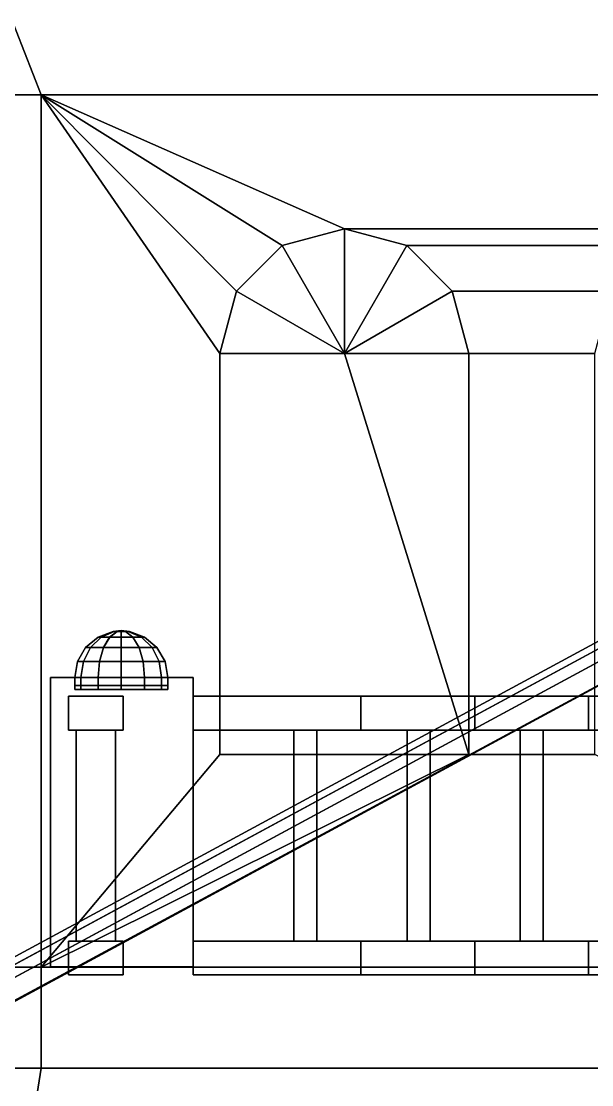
# Model space of a CAD drawing. Header units: metres. Extents: x -14.1 to 14.1, y -13.2 to 13.2.
# Drawn here: x -11.493 to -9.444, y -2.195 to 1.626 of the extents above; entities that cross this region are included whole.
import ezdxf

# ---------------------------------------------------------------- set-up
doc = ezdxf.new("R2010")
doc.units = ezdxf.units.M

msp = doc.modelspace()

# ---------------------------------------------------------------- linework, layer by layer
at = {"layer": 'balcrail', "color": 23}
for points in [[(-10.8759, -0.73239, 19.3391), (-11.3875, -0.73239, 19.3391), (-11.3875, -0.73239, 19.8507), (-10.8759, -0.73239, 19.8506)], [(-10.8759, -1.77199, 19.8506), (-10.8759, -0.73239, 19.8506), (-11.3875, -0.73239, 19.8507), (-11.3875, -1.77199, 19.8507)], [(-11.3875, -1.77199, 19.8507), (-11.3875, -0.73239, 19.8507), (-11.3875, -0.73239, 19.3391), (-11.3875, -1.77199, 19.3391)], [(-11.3875, -1.77199, 19.3391), (-11.3875, -0.73239, 19.3391), (-10.8759, -0.73239, 19.3391), (-10.8759, -1.77199, 19.3391)], [(-10.8759, -1.77199, 19.3391), (-10.8759, -0.73239, 19.3391), (-10.8759, -0.73239, 19.8506), (-10.8759, -1.77199, 19.8506)], [(-11.3236, -0.920722, 18.7416), (-11.3236, -0.798985, 18.7416), (-11.1264, -0.798985, 18.7416), (-11.1264, -0.920722, 18.7416)], [(-11.1264, -0.920722, 19.3443), (-11.1264, -0.798985, 19.3443), (-11.3236, -0.798985, 19.3443), (-11.3236, -0.920722, 19.3443)], [(-11.3236, -0.798985, 18.7416), (-11.3236, -0.798985, 19.3443), (-11.1264, -0.798985, 19.3443), (-11.1264, -0.798985, 18.7416)], [(-11.3236, -0.920722, 18.7416), (-11.3236, -0.920722, 19.3443), (-11.3236, -0.798985, 19.3443), (-11.3236, -0.798985, 18.7416)], [(-11.1264, -0.798985, 18.7416), (-11.1264, -0.798985, 19.3443), (-11.1264, -0.920722, 19.3443), (-11.1264, -0.920722, 18.7416)], [(-10.2731, -0.920722, 19.5945), (-10.8759, -0.920722, 19.5944), (-10.8759, -0.798985, 19.5944), (-10.2731, -0.798985, 19.5945)], [(-10.2731, -0.798985, 19.5945), (-10.8759, -0.798985, 19.5944), (-10.8759, -0.798985, 19.7917), (-10.2732, -0.798985, 19.7917)], [(-10.2732, -0.798985, 19.7917), (-10.8759, -0.798985, 19.7917), (-10.8759, -0.920722, 19.7917), (-10.2732, -0.920722, 19.7917)], [(-10.8759, -0.920722, 19.7917), (-10.8759, -0.798985, 19.7917), (-10.8759, -0.798985, 19.5944), (-10.8759, -0.920722, 19.5944)], [(-9.86404, -0.798985, 19.7918), (-10.2732, -0.798985, 19.7917), (-10.2732, -0.920722, 19.7917), (-9.86404, -0.920722, 19.7918)], [(-9.86402, -0.798985, 19.5945), (-10.2731, -0.798985, 19.5945), (-10.2732, -0.798985, 19.7917), (-9.86404, -0.798985, 19.7918)], [(-9.86402, -0.920722, 19.5945), (-10.2731, -0.920722, 19.5945), (-10.2731, -0.798985, 19.5945), (-9.86402, -0.798985, 19.5945)], [(-9.4549, -0.798985, 19.5946), (-9.86402, -0.798985, 19.5945), (-9.86404, -0.798985, 19.7918), (-9.45492, -0.798985, 19.7918)], [(-9.45492, -0.798985, 19.7918), (-9.86404, -0.798985, 19.7918), (-9.86404, -0.920722, 19.7918), (-9.45492, -0.920722, 19.7918)], [(-9.4549, -0.920722, 19.5946), (-9.86402, -0.920722, 19.5945), (-9.86402, -0.798985, 19.5945), (-9.4549, -0.798985, 19.5946)], [(-9.04579, -0.798985, 19.7919), (-9.45492, -0.798985, 19.7918), (-9.45492, -0.920722, 19.7918), (-9.04579, -0.920722, 19.7919)], [(-9.04577, -0.798985, 19.5946), (-9.4549, -0.798985, 19.5946), (-9.45492, -0.798985, 19.7918), (-9.04579, -0.798985, 19.7919)], [(-9.04577, -0.920722, 19.5946), (-9.4549, -0.920722, 19.5946), (-9.4549, -0.798985, 19.5946), (-9.04577, -0.798985, 19.5946)], [(-11.1264, -0.920722, 18.7416), (-11.1548, -0.920722, 18.8991), (-11.2952, -0.920722, 18.8991), (-11.3236, -0.920722, 18.7416)], [(-11.3236, -0.920722, 19.3443), (-11.2952, -0.920722, 18.9818), (-11.1548, -0.920722, 18.9818), (-11.1264, -0.920722, 19.3443)], [(-11.3236, -0.920722, 18.7416), (-11.2952, -0.920722, 18.8991), (-11.2952, -0.920722, 18.9818), (-11.3236, -0.920722, 19.3443)], [(-11.2952, -0.920722, 18.9818), (-11.2952, -1.67892, 18.9818), (-11.1548, -1.67892, 18.9818), (-11.1548, -0.920722, 18.9818)], [(-11.2952, -0.920722, 18.8991), (-11.2952, -1.67892, 18.8991), (-11.2952, -1.67892, 18.9818), (-11.2952, -0.920722, 18.9818)], [(-11.1548, -0.920722, 18.8991), (-11.1548, -1.67892, 18.8991), (-11.2952, -1.67892, 18.8991), (-11.2952, -0.920722, 18.8991)], [(-11.1548, -0.920722, 18.9818), (-11.1548, -1.67892, 18.9818), (-11.1548, -1.67892, 18.8991), (-11.1548, -0.920722, 18.8991)], [(-11.1264, -0.920722, 19.3443), (-11.1548, -0.920722, 18.9818), (-11.1548, -0.920722, 18.8991), (-11.1264, -0.920722, 18.7416)], [(-10.2731, -0.920722, 19.5945), (-10.4307, -0.920722, 19.6229), (-10.5134, -0.920722, 19.6229), (-10.8759, -0.920722, 19.5944)], [(-10.8759, -0.920722, 19.7917), (-10.5134, -0.920722, 19.7633), (-10.4307, -0.920722, 19.7633), (-10.2732, -0.920722, 19.7917)], [(-10.8759, -0.920722, 19.5944), (-10.5134, -0.920722, 19.6229), (-10.5134, -0.920722, 19.7633), (-10.8759, -0.920722, 19.7917)], [(-10.4307, -0.920722, 19.6229), (-10.4307, -1.67892, 19.6229), (-10.5134, -1.67892, 19.6229), (-10.5134, -0.920722, 19.6229)], [(-10.5134, -0.920722, 19.7633), (-10.5134, -1.67892, 19.7633), (-10.4307, -1.67892, 19.7633), (-10.4307, -0.920722, 19.7633)], [(-10.5134, -0.920722, 19.6229), (-10.5134, -1.67892, 19.6229), (-10.5134, -1.67892, 19.7633), (-10.5134, -0.920722, 19.7633)], [(-10.2732, -0.920722, 19.7917), (-10.4307, -0.920722, 19.7633), (-10.4307, -0.920722, 19.6229), (-10.2731, -0.920722, 19.5945)], [(-10.4307, -0.920722, 19.7633), (-10.4307, -1.67892, 19.7633), (-10.4307, -1.67892, 19.6229), (-10.4307, -0.920722, 19.6229)], [(-10.2732, -0.920722, 19.7917), (-10.1071, -0.920722, 19.7633), (-10.0244, -0.920722, 19.7634), (-9.86404, -0.920722, 19.7918)], [(-10.2731, -0.920722, 19.5945), (-10.1071, -0.920722, 19.6229), (-10.1071, -0.920722, 19.7633), (-10.2732, -0.920722, 19.7917)], [(-9.86402, -0.920722, 19.5945), (-10.0244, -0.920722, 19.6229), (-10.1071, -0.920722, 19.6229), (-10.2731, -0.920722, 19.5945)], [(-10.1071, -0.920722, 19.6229), (-10.1071, -1.67892, 19.6229), (-10.1071, -1.67892, 19.7633), (-10.1071, -0.920722, 19.7633)], [(-10.1071, -0.920722, 19.7633), (-10.1071, -1.67892, 19.7633), (-10.0244, -1.67892, 19.7634), (-10.0244, -0.920722, 19.7634)], [(-10.0244, -0.920722, 19.6229), (-10.0244, -1.67892, 19.6229), (-10.1071, -1.67892, 19.6229), (-10.1071, -0.920722, 19.6229)], [(-10.0244, -0.920722, 19.7634), (-10.0244, -1.67892, 19.7634), (-10.0244, -1.67892, 19.6229), (-10.0244, -0.920722, 19.6229)], [(-9.86404, -0.920722, 19.7918), (-10.0244, -0.920722, 19.7634), (-10.0244, -0.920722, 19.6229), (-9.86402, -0.920722, 19.5945)], [(-9.86404, -0.920722, 19.7918), (-9.70081, -0.920722, 19.7634), (-9.61814, -0.920722, 19.7634), (-9.45492, -0.920722, 19.7918)], [(-9.86402, -0.920722, 19.5945), (-9.7008, -0.920722, 19.623), (-9.70081, -0.920722, 19.7634), (-9.86404, -0.920722, 19.7918)], [(-9.4549, -0.920722, 19.5946), (-9.61813, -0.920722, 19.623), (-9.7008, -0.920722, 19.623), (-9.86402, -0.920722, 19.5945)], [(-9.7008, -0.920722, 19.623), (-9.7008, -1.67892, 19.623), (-9.70081, -1.67892, 19.7634), (-9.70081, -0.920722, 19.7634)], [(-9.70081, -0.920722, 19.7634), (-9.70081, -1.67892, 19.7634), (-9.61814, -1.67892, 19.7634), (-9.61814, -0.920722, 19.7634)], [(-9.61813, -0.920722, 19.623), (-9.61813, -1.67892, 19.623), (-9.7008, -1.67892, 19.623), (-9.7008, -0.920722, 19.623)], [(-9.45492, -0.920722, 19.7918), (-9.61814, -0.920722, 19.7634), (-9.61813, -0.920722, 19.623), (-9.4549, -0.920722, 19.5946)], [(-9.61814, -0.920722, 19.7634), (-9.61814, -1.67892, 19.7634), (-9.61813, -1.67892, 19.623), (-9.61813, -0.920722, 19.623)], [(-9.45492, -0.920722, 19.7918), (-9.29453, -0.920722, 19.7634), (-9.21186, -0.920722, 19.7634), (-9.04579, -0.920722, 19.7919)], [(-9.4549, -0.920722, 19.5946), (-9.29452, -0.920722, 19.623), (-9.29453, -0.920722, 19.7634), (-9.45492, -0.920722, 19.7918)], [(-9.04577, -0.920722, 19.5946), (-9.21185, -0.920722, 19.623), (-9.29452, -0.920722, 19.623), (-9.4549, -0.920722, 19.5946)], [(-11.1264, -1.80061, 19.3443), (-11.1264, -1.67892, 19.3443), (-11.3236, -1.67892, 19.3443), (-11.3236, -1.80061, 19.3443)], [(-11.1264, -1.67892, 19.3443), (-11.1548, -1.67892, 18.9818), (-11.2952, -1.67892, 18.9818), (-11.3236, -1.67892, 19.3443)], [(-11.3236, -1.67892, 19.3443), (-11.2952, -1.67892, 18.9818), (-11.2952, -1.67892, 18.8991), (-11.3236, -1.67892, 18.7416)], [(-11.3236, -1.80061, 18.7416), (-11.3236, -1.80061, 19.3443), (-11.3236, -1.67892, 19.3443), (-11.3236, -1.67892, 18.7416)], [(-11.3236, -1.67892, 18.7416), (-11.2952, -1.67892, 18.8991), (-11.1548, -1.67892, 18.8991), (-11.1264, -1.67892, 18.7416)], [(-11.1264, -1.67892, 18.7416), (-11.1264, -1.80061, 18.7416), (-11.3236, -1.80061, 18.7416), (-11.3236, -1.67892, 18.7416)], [(-11.1264, -1.67892, 18.7416), (-11.1548, -1.67892, 18.8991), (-11.1548, -1.67892, 18.9818), (-11.1264, -1.67892, 19.3443)], [(-11.1264, -1.67892, 18.7416), (-11.1264, -1.67892, 19.3443), (-11.1264, -1.80061, 19.3443), (-11.1264, -1.80061, 18.7416)], [(-10.8759, -1.67892, 19.5944), (-10.5134, -1.67892, 19.6229), (-10.4307, -1.67892, 19.6229), (-10.2731, -1.67892, 19.5945)], [(-10.2731, -1.80061, 19.5945), (-10.8759, -1.80061, 19.5944), (-10.8759, -1.67892, 19.5944), (-10.2731, -1.67892, 19.5945)], [(-10.2732, -1.67892, 19.7917), (-10.8759, -1.67892, 19.7917), (-10.8759, -1.80061, 19.7917), (-10.2732, -1.80061, 19.7917)], [(-10.2732, -1.67892, 19.7917), (-10.4307, -1.67892, 19.7633), (-10.5134, -1.67892, 19.7633), (-10.8759, -1.67892, 19.7917)], [(-10.8759, -1.80061, 19.7917), (-10.8759, -1.67892, 19.7917), (-10.8759, -1.67892, 19.5944), (-10.8759, -1.80061, 19.5944)], [(-10.8759, -1.67892, 19.7917), (-10.5134, -1.67892, 19.7633), (-10.5134, -1.67892, 19.6229), (-10.8759, -1.67892, 19.5944)], [(-10.2731, -1.67892, 19.5945), (-10.4307, -1.67892, 19.6229), (-10.4307, -1.67892, 19.7633), (-10.2732, -1.67892, 19.7917)], [(-9.86404, -1.67892, 19.7918), (-10.0244, -1.67892, 19.7634), (-10.1071, -1.67892, 19.7633), (-10.2732, -1.67892, 19.7917)], [(-9.86404, -1.67892, 19.7918), (-10.2732, -1.67892, 19.7917), (-10.2732, -1.80061, 19.7917), (-9.86404, -1.80061, 19.7918)], [(-10.2732, -1.67892, 19.7917), (-10.1071, -1.67892, 19.7633), (-10.1071, -1.67892, 19.6229), (-10.2731, -1.67892, 19.5945)], [(-9.86402, -1.80061, 19.5945), (-10.2731, -1.80061, 19.5945), (-10.2731, -1.67892, 19.5945), (-9.86402, -1.67892, 19.5945)], [(-10.2731, -1.67892, 19.5945), (-10.1071, -1.67892, 19.6229), (-10.0244, -1.67892, 19.6229), (-9.86402, -1.67892, 19.5945)], [(-9.86402, -1.67892, 19.5945), (-10.0244, -1.67892, 19.6229), (-10.0244, -1.67892, 19.7634), (-9.86404, -1.67892, 19.7918)], [(-9.45492, -1.67892, 19.7918), (-9.86404, -1.67892, 19.7918), (-9.86404, -1.80061, 19.7918), (-9.45492, -1.80061, 19.7918)], [(-9.45492, -1.67892, 19.7918), (-9.61814, -1.67892, 19.7634), (-9.70081, -1.67892, 19.7634), (-9.86404, -1.67892, 19.7918)], [(-9.86404, -1.67892, 19.7918), (-9.70081, -1.67892, 19.7634), (-9.7008, -1.67892, 19.623), (-9.86402, -1.67892, 19.5945)], [(-9.4549, -1.80061, 19.5946), (-9.86402, -1.80061, 19.5945), (-9.86402, -1.67892, 19.5945), (-9.4549, -1.67892, 19.5946)], [(-9.86402, -1.67892, 19.5945), (-9.7008, -1.67892, 19.623), (-9.61813, -1.67892, 19.623), (-9.4549, -1.67892, 19.5946)], [(-9.4549, -1.67892, 19.5946), (-9.61813, -1.67892, 19.623), (-9.61814, -1.67892, 19.7634), (-9.45492, -1.67892, 19.7918)], [(-9.04579, -1.67892, 19.7919), (-9.21186, -1.67892, 19.7634), (-9.29453, -1.67892, 19.7634), (-9.45492, -1.67892, 19.7918)], [(-9.04579, -1.67892, 19.7919), (-9.45492, -1.67892, 19.7918), (-9.45492, -1.80061, 19.7918), (-9.04579, -1.80061, 19.7919)], [(-9.45492, -1.67892, 19.7918), (-9.29453, -1.67892, 19.7634), (-9.29452, -1.67892, 19.623), (-9.4549, -1.67892, 19.5946)], [(-9.04577, -1.80061, 19.5946), (-9.4549, -1.80061, 19.5946), (-9.4549, -1.67892, 19.5946), (-9.04577, -1.67892, 19.5946)], [(-9.4549, -1.67892, 19.5946), (-9.29452, -1.67892, 19.623), (-9.21185, -1.67892, 19.623), (-9.04577, -1.67892, 19.5946)], [(-10.8759, -1.77199, 19.8506), (-11.3875, -1.77199, 19.8507), (-11.3875, -1.77199, 19.3391), (-10.8759, -1.77199, 19.3391)], [(-11.1264, -1.80061, 18.7416), (-11.1264, -1.80061, 19.3443), (-11.3236, -1.80061, 19.3443), (-11.3236, -1.80061, 18.7416)], [(-10.2732, -1.80061, 19.7917), (-10.8759, -1.80061, 19.7917), (-10.8759, -1.80061, 19.5944), (-10.2731, -1.80061, 19.5945)], [(-9.86404, -1.80061, 19.7918), (-10.2732, -1.80061, 19.7917), (-10.2731, -1.80061, 19.5945), (-9.86402, -1.80061, 19.5945)], [(-9.45492, -1.80061, 19.7918), (-9.86404, -1.80061, 19.7918), (-9.86402, -1.80061, 19.5945), (-9.4549, -1.80061, 19.5946)], [(-9.04579, -1.80061, 19.7919), (-9.45492, -1.80061, 19.7918), (-9.4549, -1.80061, 19.5946), (-9.04577, -1.80061, 19.5946)]]:
    msp.add_3dface(points, dxfattribs=at)
at = {"layer": 'bldgs', "color": 21}
for points in [[(-7.9901, 0.012212, 12.8292), (-12.8009, -2.58551, 12.8292), (-12.8009, -4.42826, 12.8292), (-7.9901, -4.42826, 12.8292)], [(-7.9901, 0.012212, 8.6044), (-12.8009, -2.58551, 8.6044), (-12.8009, -2.58551, 12.8292), (-7.9901, 0.012212, 12.8292)], [(-7.9901, 0.012212, 8.6044), (-7.9901, 0.012212, 5.92099), (-12.8009, -2.58551, 5.92099), (-12.8009, -2.58551, 8.6044)], [(-7.9901, 0.012212, 5.92099), (-7.9901, 0.012212, 3.03788), (-12.8009, -2.58551, 3.03788), (-12.8009, -2.58551, 5.92099)], [(-7.9901, 0.012212, 3.03788), (-7.9901, 0.012212, 0.354462), (-12.8009, -2.58551, 0.354462), (-12.8009, -2.58551, 3.03788)], [(-7.9901, 0.012212, 0.354462), (-7.9901, 0.012212, -2.52865), (-12.8009, -2.58551, -2.52865), (-12.8009, -2.58551, 0.354462)], [(-7.9901, 0.012212, -2.52865), (-7.9901, 0.012212, -5.21206), (-12.8009, -2.58551, -5.21206), (-12.8009, -2.58551, -2.52865)], [(-7.9901, 0.012212, -5.21206), (-7.9901, 0.012212, -9.43688), (-12.8009, -2.58551, -9.43688), (-12.8009, -2.58551, -5.21206)], [(-7.9901, -4.42826, -9.43688), (-12.8009, -4.42826, -9.43688), (-12.8009, -2.58551, -9.43688), (-7.9901, 0.012212, -9.43688)]]:
    msp.add_3dface(points, dxfattribs=at)
at = {"layer": 'mainroof', "color": 5}
for points in [[(-7.9901, 0.170937, 5.42433), (-7.9901, 0.170937, -2.08221), (-12.9287, -2.49911, -2.08221), (-12.9287, -2.49911, 5.42433)], [(-7.9901, 0.170937, -2.08221), (-7.9901, 0.170937, -9.58876), (-12.9287, -2.49911, -9.58876), (-12.9287, -2.49911, -2.08221)], [(-7.9901, 0.144013, -9.58876), (-12.9175, -2.5199, -9.58876), (-12.9287, -2.49911, -9.58876), (-7.9901, 0.170937, -9.58876)], [(-12.9287, -2.49911, 5.42433), (-12.9287, -2.49911, 12.9309), (-7.9901, 0.170937, 12.9309), (-7.9901, 0.170937, 5.42433)], [(-7.9901, 0.170937, 12.9309), (-12.9287, -2.49911, 12.9309), (-12.9175, -2.5199, 12.9309), (-7.9901, 0.144013, 12.9309)], [(-7.9901, 0.144013, -9.58429), (-12.9135, -2.5178, -9.58429), (-12.9175, -2.5199, -9.58876), (-7.9901, 0.144013, -9.58876)], [(-7.9901, 0.144013, 12.9309), (-12.9175, -2.5199, 12.9309), (-12.9135, -2.5178, 12.9264), (-7.9901, 0.144013, 12.9264)]]:
    msp.add_3dface(points, dxfattribs=at)
at = {"layer": 'railcap', "color": 31}
for points in [[(-11.1588, -0.566824, 19.5842), (-11.2061, -0.586681, 19.5569), (-11.2173, -0.586681, 19.5988), (-11.1627, -0.566824, 19.5988)], [(-11.1627, -0.566824, 19.5988), (-11.2173, -0.586681, 19.5988), (-11.2061, -0.586681, 19.6406), (-11.1588, -0.566824, 19.6133)], [(-11.1482, -0.566824, 19.5736), (-11.1755, -0.586681, 19.5263), (-11.2061, -0.586681, 19.5569), (-11.1588, -0.566824, 19.5842)], [(-11.1588, -0.566824, 19.6133), (-11.2061, -0.586681, 19.6406), (-11.1754, -0.586681, 19.6712), (-11.1481, -0.566824, 19.6239)], [(-11.1336, -0.566824, 19.5697), (-11.1336, -0.586681, 19.5151), (-11.1755, -0.586681, 19.5263), (-11.1482, -0.566824, 19.5736)], [(-11.1481, -0.566824, 19.6239), (-11.1754, -0.586681, 19.6712), (-11.1336, -0.586681, 19.6824), (-11.1336, -0.566824, 19.6278)], [(-11.1588, -0.566824, 19.6133), (-11.1336, -0.562709, 19.5988), (-11.1627, -0.566824, 19.5988)], [(-11.1627, -0.566824, 19.5988), (-11.1336, -0.562709, 19.5988), (-11.1588, -0.566824, 19.5842)], [(-11.1481, -0.566824, 19.6239), (-11.1336, -0.562709, 19.5988), (-11.1588, -0.566824, 19.6133)], [(-11.1588, -0.566824, 19.5842), (-11.1336, -0.562709, 19.5988), (-11.1482, -0.566824, 19.5736)], [(-11.1482, -0.566824, 19.5736), (-11.1336, -0.562709, 19.5988), (-11.1336, -0.566824, 19.5697)], [(-11.1336, -0.566824, 19.6278), (-11.1336, -0.562709, 19.5988), (-11.1481, -0.566824, 19.6239)], [(-11.1046, -0.566824, 19.5987), (-11.1336, -0.562709, 19.5988), (-11.1085, -0.566824, 19.6133)], [(-11.1085, -0.566824, 19.6133), (-11.1336, -0.562709, 19.5988), (-11.1191, -0.566824, 19.6239)], [(-11.1191, -0.566824, 19.6239), (-11.1336, -0.562709, 19.5988), (-11.1336, -0.566824, 19.6278)], [(-11.1336, -0.566824, 19.5697), (-11.1336, -0.562709, 19.5988), (-11.1191, -0.566824, 19.5736)], [(-11.1191, -0.566824, 19.5736), (-11.1336, -0.562709, 19.5988), (-11.1085, -0.566824, 19.5842)], [(-11.1085, -0.566824, 19.5842), (-11.1336, -0.562709, 19.5988), (-11.1046, -0.566824, 19.5987)], [(-11.1191, -0.566824, 19.5736), (-11.0918, -0.586681, 19.5263), (-11.1336, -0.586681, 19.5151), (-11.1336, -0.566824, 19.5697)], [(-11.1336, -0.566824, 19.6278), (-11.1336, -0.586681, 19.6824), (-11.0918, -0.586681, 19.6712), (-11.1191, -0.566824, 19.6239)], [(-11.1085, -0.566824, 19.5842), (-11.0612, -0.586681, 19.5569), (-11.0918, -0.586681, 19.5263), (-11.1191, -0.566824, 19.5736)], [(-11.1191, -0.566824, 19.6239), (-11.0918, -0.586681, 19.6712), (-11.0612, -0.586681, 19.6406), (-11.1085, -0.566824, 19.6133)], [(-11.1085, -0.566824, 19.6133), (-11.0612, -0.586681, 19.6406), (-11.05, -0.586681, 19.5987), (-11.1046, -0.566824, 19.5987)], [(-11.1046, -0.566824, 19.5987), (-11.05, -0.586681, 19.5987), (-11.0612, -0.586681, 19.5569), (-11.1085, -0.566824, 19.5842)], [(-11.2061, -0.586681, 19.5569), (-11.2446, -0.624025, 19.5347), (-11.2618, -0.624025, 19.5988), (-11.2173, -0.586681, 19.5988)], [(-11.2173, -0.586681, 19.5988), (-11.2618, -0.624025, 19.5988), (-11.2446, -0.624025, 19.6628), (-11.2061, -0.586681, 19.6406)], [(-11.1755, -0.586681, 19.5263), (-11.1977, -0.624025, 19.4878), (-11.2446, -0.624025, 19.5347), (-11.2061, -0.586681, 19.5569)], [(-11.2061, -0.586681, 19.6406), (-11.2446, -0.624025, 19.6628), (-11.1977, -0.624025, 19.7098), (-11.1754, -0.586681, 19.6712)], [(-11.1336, -0.586681, 19.5151), (-11.1336, -0.624025, 19.4706), (-11.1977, -0.624025, 19.4878), (-11.1755, -0.586681, 19.5263)], [(-11.1754, -0.586681, 19.6712), (-11.1977, -0.624025, 19.7098), (-11.1336, -0.624025, 19.7269), (-11.1336, -0.586681, 19.6824)], [(-11.0918, -0.586681, 19.5263), (-11.0695, -0.624025, 19.4877), (-11.1336, -0.624025, 19.4706), (-11.1336, -0.586681, 19.5151)], [(-11.1336, -0.586681, 19.6824), (-11.1336, -0.624025, 19.7269), (-11.0695, -0.624025, 19.7097), (-11.0918, -0.586681, 19.6712)], [(-11.0612, -0.586681, 19.5569), (-11.0226, -0.624025, 19.5346), (-11.0695, -0.624025, 19.4877), (-11.0918, -0.586681, 19.5263)], [(-11.0918, -0.586681, 19.6712), (-11.0695, -0.624025, 19.7097), (-11.0226, -0.624025, 19.6628), (-11.0612, -0.586681, 19.6406)], [(-11.0612, -0.586681, 19.6406), (-11.0226, -0.624025, 19.6628), (-11.0055, -0.624025, 19.5987), (-11.05, -0.586681, 19.5987)], [(-11.05, -0.586681, 19.5987), (-11.0055, -0.624025, 19.5987), (-11.0226, -0.624025, 19.5346), (-11.0612, -0.586681, 19.5569)], [(-11.2446, -0.624025, 19.5347), (-11.2698, -0.674384, 19.5202), (-11.2909, -0.674384, 19.5988), (-11.2618, -0.624025, 19.5988)], [(-11.2618, -0.624025, 19.5988), (-11.2909, -0.674384, 19.5988), (-11.2698, -0.674384, 19.6774), (-11.2446, -0.624025, 19.6628)], [(-11.1977, -0.624025, 19.4878), (-11.2123, -0.674384, 19.4626), (-11.2698, -0.674384, 19.5202), (-11.2446, -0.624025, 19.5347)], [(-11.2446, -0.624025, 19.6628), (-11.2698, -0.674384, 19.6774), (-11.2122, -0.674384, 19.7349), (-11.1977, -0.624025, 19.7098)], [(-11.1336, -0.624025, 19.4706), (-11.1336, -0.674384, 19.4415), (-11.2123, -0.674384, 19.4626), (-11.1977, -0.624025, 19.4878)], [(-11.1977, -0.624025, 19.7098), (-11.2122, -0.674384, 19.7349), (-11.1336, -0.674384, 19.756), (-11.1336, -0.624025, 19.7269)], [(-11.0695, -0.624025, 19.4877), (-11.055, -0.674384, 19.4626), (-11.1336, -0.674384, 19.4415), (-11.1336, -0.624025, 19.4706)], [(-11.1336, -0.624025, 19.7269), (-11.1336, -0.674384, 19.756), (-11.055, -0.674384, 19.7349), (-11.0695, -0.624025, 19.7097)], [(-11.0226, -0.624025, 19.5346), (-10.9975, -0.674384, 19.5201), (-11.055, -0.674384, 19.4626), (-11.0695, -0.624025, 19.4877)], [(-11.0695, -0.624025, 19.7097), (-11.055, -0.674384, 19.7349), (-10.9974, -0.674384, 19.6774), (-11.0226, -0.624025, 19.6628)], [(-11.0226, -0.624025, 19.6628), (-10.9974, -0.674384, 19.6774), (-10.9764, -0.674384, 19.5987), (-11.0055, -0.624025, 19.5987)], [(-11.0055, -0.624025, 19.5987), (-10.9764, -0.674384, 19.5987), (-10.9975, -0.674384, 19.5201), (-11.0226, -0.624025, 19.5346)], [(-11.2698, -0.674384, 19.5202), (-11.2785, -0.731586, 19.5151), (-11.3009, -0.731586, 19.5988), (-11.2909, -0.674384, 19.5988)], [(-11.2909, -0.674384, 19.5988), (-11.3009, -0.731586, 19.5988), (-11.2785, -0.731586, 19.6824), (-11.2698, -0.674384, 19.6774)], [(-11.2123, -0.674384, 19.4626), (-11.2173, -0.731586, 19.4539), (-11.2785, -0.731586, 19.5151), (-11.2698, -0.674384, 19.5202)], [(-11.2698, -0.674384, 19.6774), (-11.2785, -0.731586, 19.6824), (-11.2173, -0.731586, 19.7437), (-11.2122, -0.674384, 19.7349)], [(-11.1336, -0.674384, 19.4415), (-11.1336, -0.731586, 19.4314), (-11.2173, -0.731586, 19.4539), (-11.2123, -0.674384, 19.4626)], [(-11.2122, -0.674384, 19.7349), (-11.2173, -0.731586, 19.7437), (-11.1336, -0.731586, 19.7661), (-11.1336, -0.674384, 19.756)], [(-11.055, -0.674384, 19.4626), (-11.05, -0.731586, 19.4538), (-11.1336, -0.731586, 19.4314), (-11.1336, -0.674384, 19.4415)], [(-11.1336, -0.674384, 19.756), (-11.1336, -0.731586, 19.7661), (-11.0499, -0.731586, 19.7436), (-11.055, -0.674384, 19.7349)], [(-10.9975, -0.674384, 19.5201), (-10.9887, -0.731586, 19.5151), (-11.05, -0.731586, 19.4538), (-11.055, -0.674384, 19.4626)], [(-11.055, -0.674384, 19.7349), (-11.0499, -0.731586, 19.7436), (-10.9887, -0.731586, 19.6824), (-10.9974, -0.674384, 19.6774)], [(-10.9764, -0.674384, 19.5987), (-10.9663, -0.731586, 19.5987), (-10.9887, -0.731586, 19.5151), (-10.9975, -0.674384, 19.5201)], [(-10.9974, -0.674384, 19.6774), (-10.9887, -0.731586, 19.6824), (-10.9663, -0.731586, 19.5987), (-10.9764, -0.674384, 19.5987)], [(-11.2785, -0.731586, 19.5151), (-11.2785, -0.760567, 19.5151), (-11.3009, -0.760567, 19.5988), (-11.3009, -0.731586, 19.5988)], [(-11.3009, -0.731586, 19.5988), (-11.3009, -0.760567, 19.5988), (-11.2785, -0.760567, 19.6824), (-11.2785, -0.731586, 19.6824)], [(-11.2785, -0.775057, 19.5151), (-11.3009, -0.775057, 19.5988), (-11.3009, -0.760567, 19.5988), (-11.2785, -0.760567, 19.5151)], [(-11.3009, -0.775057, 19.5988), (-11.2785, -0.775057, 19.6824), (-11.2785, -0.760567, 19.6824), (-11.3009, -0.760567, 19.5988)], [(-11.2173, -0.731586, 19.4539), (-11.2173, -0.760567, 19.4539), (-11.2785, -0.760567, 19.5151), (-11.2785, -0.731586, 19.5151)], [(-11.2785, -0.731586, 19.6824), (-11.2785, -0.760567, 19.6824), (-11.2173, -0.760567, 19.7437), (-11.2173, -0.731586, 19.7437)], [(-11.2173, -0.775057, 19.4539), (-11.2785, -0.775057, 19.5151), (-11.2785, -0.760567, 19.5151), (-11.2173, -0.760567, 19.4539)], [(-11.2785, -0.775057, 19.6824), (-11.2173, -0.775057, 19.7437), (-11.2173, -0.760567, 19.7437), (-11.2785, -0.760567, 19.6824)], [(-11.1336, -0.731586, 19.4314), (-11.1336, -0.760567, 19.4314), (-11.2173, -0.760567, 19.4539), (-11.2173, -0.731586, 19.4539)], [(-11.2173, -0.731586, 19.7437), (-11.2173, -0.760567, 19.7437), (-11.1336, -0.760567, 19.7661), (-11.1336, -0.731586, 19.7661)], [(-11.1336, -0.775057, 19.4314), (-11.2173, -0.775057, 19.4539), (-11.2173, -0.760567, 19.4539), (-11.1336, -0.760567, 19.4314)], [(-11.2173, -0.775057, 19.7437), (-11.1336, -0.775057, 19.7661), (-11.1336, -0.760567, 19.7661), (-11.2173, -0.760567, 19.7437)], [(-11.05, -0.731586, 19.4538), (-11.05, -0.760567, 19.4538), (-11.1336, -0.760567, 19.4314), (-11.1336, -0.731586, 19.4314)], [(-11.1336, -0.731586, 19.7661), (-11.1336, -0.760567, 19.7661), (-11.0499, -0.760567, 19.7436), (-11.0499, -0.731586, 19.7436)], [(-11.05, -0.775057, 19.4538), (-11.1336, -0.775057, 19.4314), (-11.1336, -0.760567, 19.4314), (-11.05, -0.760567, 19.4538)], [(-11.1336, -0.775057, 19.7661), (-11.0499, -0.775057, 19.7436), (-11.0499, -0.760567, 19.7436), (-11.1336, -0.760567, 19.7661)], [(-10.9887, -0.731586, 19.5151), (-10.9887, -0.760567, 19.5151), (-11.05, -0.760567, 19.4538), (-11.05, -0.731586, 19.4538)], [(-10.9887, -0.775057, 19.5151), (-11.05, -0.775057, 19.4538), (-11.05, -0.760567, 19.4538), (-10.9887, -0.760567, 19.5151)], [(-11.0499, -0.731586, 19.7436), (-11.0499, -0.760567, 19.7436), (-10.9887, -0.760567, 19.6824), (-10.9887, -0.731586, 19.6824)], [(-11.0499, -0.775057, 19.7436), (-10.9887, -0.775057, 19.6824), (-10.9887, -0.760567, 19.6824), (-11.0499, -0.760567, 19.7436)], [(-10.9887, -0.731586, 19.6824), (-10.9887, -0.760567, 19.6824), (-10.9663, -0.760567, 19.5987), (-10.9663, -0.731586, 19.5987)], [(-10.9663, -0.731586, 19.5987), (-10.9663, -0.760567, 19.5987), (-10.9887, -0.760567, 19.5151), (-10.9887, -0.731586, 19.5151)], [(-10.9887, -0.775057, 19.6824), (-10.9663, -0.775057, 19.5987), (-10.9663, -0.760567, 19.5987), (-10.9887, -0.760567, 19.6824)], [(-10.9663, -0.775057, 19.5987), (-10.9887, -0.775057, 19.5151), (-10.9887, -0.760567, 19.5151), (-10.9663, -0.760567, 19.5987)], [(-11.2585, -0.775057, 19.5267), (-11.2778, -0.775057, 19.5988), (-11.3009, -0.775057, 19.5988), (-11.2785, -0.775057, 19.5151)], [(-11.2778, -0.775057, 19.5988), (-11.2585, -0.775057, 19.6709), (-11.2785, -0.775057, 19.6824), (-11.3009, -0.775057, 19.5988)], [(-11.2057, -0.775057, 19.4739), (-11.2585, -0.775057, 19.5267), (-11.2785, -0.775057, 19.5151), (-11.2173, -0.775057, 19.4539)], [(-11.2585, -0.775057, 19.6709), (-11.2057, -0.775057, 19.7236), (-11.2173, -0.775057, 19.7437), (-11.2785, -0.775057, 19.6824)], [(-11.2585, -0.775057, 19.5267), (-11.1336, -0.775057, 19.5988), (-11.2778, -0.775057, 19.5988)], [(-11.2778, -0.775057, 19.5988), (-11.1336, -0.775057, 19.5988), (-11.2585, -0.775057, 19.6709)], [(-11.2057, -0.775057, 19.4739), (-11.1336, -0.775057, 19.5988), (-11.2585, -0.775057, 19.5267)], [(-11.2585, -0.775057, 19.6709), (-11.1336, -0.775057, 19.5988), (-11.2057, -0.775057, 19.7236)], [(-11.1336, -0.775057, 19.4546), (-11.2057, -0.775057, 19.4739), (-11.2173, -0.775057, 19.4539), (-11.1336, -0.775057, 19.4314)], [(-11.2057, -0.775057, 19.7236), (-11.1336, -0.775057, 19.7429), (-11.1336, -0.775057, 19.7661), (-11.2173, -0.775057, 19.7437)], [(-11.1336, -0.775057, 19.4546), (-11.1336, -0.775057, 19.5988), (-11.2057, -0.775057, 19.4739)], [(-11.2057, -0.775057, 19.7236), (-11.1336, -0.775057, 19.5988), (-11.1336, -0.775057, 19.7429)], [(-10.9895, -0.775057, 19.5987), (-11.1336, -0.775057, 19.5988), (-11.0088, -0.775057, 19.5267)], [(-11.0088, -0.775057, 19.5267), (-11.1336, -0.775057, 19.5988), (-11.0616, -0.775057, 19.4739)], [(-11.0616, -0.775057, 19.4739), (-11.1336, -0.775057, 19.5988), (-11.1336, -0.775057, 19.4546)], [(-11.0616, -0.775057, 19.4739), (-11.1336, -0.775057, 19.4546), (-11.1336, -0.775057, 19.4314), (-11.05, -0.775057, 19.4538)], [(-11.1336, -0.775057, 19.7429), (-11.1336, -0.775057, 19.5988), (-11.0615, -0.775057, 19.7236)], [(-11.0615, -0.775057, 19.7236), (-11.1336, -0.775057, 19.5988), (-11.0088, -0.775057, 19.6708)], [(-11.1336, -0.775057, 19.7429), (-11.0615, -0.775057, 19.7236), (-11.0499, -0.775057, 19.7436), (-11.1336, -0.775057, 19.7661)], [(-11.0088, -0.775057, 19.6708), (-11.1336, -0.775057, 19.5988), (-10.9895, -0.775057, 19.5987)], [(-11.0088, -0.775057, 19.5267), (-11.0616, -0.775057, 19.4739), (-11.05, -0.775057, 19.4538), (-10.9887, -0.775057, 19.5151)], [(-11.0615, -0.775057, 19.7236), (-11.0088, -0.775057, 19.6708), (-10.9887, -0.775057, 19.6824), (-11.0499, -0.775057, 19.7436)], [(-11.0088, -0.775057, 19.6708), (-10.9895, -0.775057, 19.5987), (-10.9663, -0.775057, 19.5987), (-10.9887, -0.775057, 19.6824)], [(-10.9895, -0.775057, 19.5987), (-11.0088, -0.775057, 19.5267), (-10.9887, -0.775057, 19.5151), (-10.9663, -0.775057, 19.5987)]]:
    msp.add_3dface(points, dxfattribs=at)
at = {"layer": 'rooftrim', "color": 9}
for points in [[(-7.9901, 0.144013, 12.9264), (-12.9135, -2.5178, 12.9264), (-12.8939, -2.55403, 12.9264), (-7.9901, 0.097188, 12.9264)], [(-7.9901, 0.097188, -9.58429), (-12.8939, -2.55403, -9.58429), (-12.9135, -2.5178, -9.58429), (-7.9901, 0.144013, -9.58429)], [(-7.9901, 0.097188, 12.9264), (-12.8939, -2.55403, 12.9264), (-12.89, -2.55193, 12.9219), (-7.9901, 0.097188, 12.9219)], [(-7.9901, 0.097188, -9.57982), (-12.89, -2.55193, -9.57982), (-12.8939, -2.55403, -9.58429), (-7.9901, 0.097188, -9.58429)], [(-7.9901, 0.097188, 12.9219), (-12.89, -2.55193, 12.9219), (-12.8538, -2.61883, 12.9219), (-7.9901, 0.010692, 12.9219)], [(-7.9901, 0.010692, -9.57982), (-12.8538, -2.61883, -9.57982), (-12.89, -2.55193, -9.57982), (-7.9901, 0.097188, -9.57982)], [(-12.8538, -2.61883, 5.42433), (-12.8538, -2.61883, -2.08221), (-7.9901, 0.010692, -2.08221), (-7.9901, 0.010692, 5.42433)], [(-7.9901, 0.010692, 12.9219), (-12.8538, -2.61883, 12.9219), (-12.8538, -2.61883, 5.42433), (-7.9901, 0.010692, 5.42433)], [(-12.8538, -2.61883, -2.08221), (-12.8538, -2.61883, -9.57982), (-7.9901, 0.010692, -9.57982), (-7.9901, 0.010692, -2.08221)]]:
    msp.add_3dface(points, dxfattribs=at)
at = {"layer": 'tower', "color": 20}
for points in [[(-6.44476, 1.36179, 12.2759), (-12.8724, 1.36179, 12.2761), (-12.7994, 4.88946, 12.3491), (-6.51774, 4.88946, 12.3489)], [(-12.7993, 4.88946, 18.6306), (-12.8722, 1.36179, 18.7037), (-11.4217, 1.36179, 18.7036)], [(-11.4217, 1.36179, 18.7036), (-7.89528, 1.36179, 18.7036), (-6.51766, 4.88946, 18.6306), (-12.7993, 4.88946, 18.6306)], [(-6.44476, 1.36179, 12.2759), (-6.37991, -1.77253, 12.211), (-12.9372, -1.77253, 12.2112), (-12.8724, 1.36179, 12.2761)], [(-11.4217, 1.36179, 18.7036), (-12.8722, 1.36179, 18.7037), (-12.937, -1.77253, 18.7685), (-11.4217, -1.77253, 18.7684)], [(-11.4217, 1.36179, 18.7036), (-11.4217, -1.77253, 18.7684), (-10.7791, -1.00829, 18.7526), (-10.7791, 0.432749, 18.7228)], [(-10.7791, 0.432749, 18.7228), (-10.7192, 0.656278, 18.7182), (-11.4217, 1.36179, 18.7036)], [(-10.7192, 0.656278, 18.7182), (-10.5555, 0.819921, 18.7148), (-11.4217, 1.36179, 18.7036)], [(-10.5555, 0.819921, 18.7148), (-10.3319, 0.879806, 18.7136), (-11.4217, 1.36179, 18.7036)], [(-8.98505, 0.879806, 18.7136), (-7.89528, 1.36179, 18.7036), (-11.4217, 1.36179, 18.7036), (-10.3319, 0.879806, 18.7136)], [(-9.20867, 0.819921, 18.7148), (-8.98505, 0.879806, 18.7136), (-10.3319, 0.879806, 18.7136), (-10.1083, 0.819921, 18.7148)], [(-10.1083, 0.819921, 18.7148), (-9.94457, 0.656278, 18.7182), (-9.37237, 0.656278, 18.7182), (-9.20867, 0.819921, 18.7148)], [(-9.94457, 0.656278, 18.7182), (-9.88465, 0.432749, 18.7228), (-9.43229, 0.432749, 18.7228), (-9.37237, 0.656278, 18.7182)], [(-9.43229, 0.432749, 18.7228), (-9.88465, 0.432749, 18.7228), (-9.88465, -1.00829, 18.7526), (-9.43229, -1.00829, 18.7526)], [(-7.89528, -1.77253, 18.7684), (-9.43229, -1.00829, 18.7526), (-9.88465, -1.00829, 18.7526), (-11.4217, -1.77253, 18.7684)], [(-9.88465, -1.00829, 18.7526), (-10.7791, -1.00829, 18.7526), (-11.4217, -1.77253, 18.7684)], [(-9.88465, -1.00829, 18.7526), (-9.88465, -1.00829, 18.5641), (-10.7791, -1.00829, 18.5641), (-10.7791, -1.00829, 18.7526)], [(-6.37991, -1.77253, 12.211), (-6.37238, -2.13631, 12.2035), (-12.9447, -2.13631, 12.2037), (-12.9372, -1.77253, 12.2112)], [(-11.4217, -1.77253, 18.7684), (-12.937, -1.77253, 18.7685), (-12.9446, -2.13631, 18.776), (-11.4217, -2.13631, 18.776)], [(-11.4217, -1.77253, 18.7684), (-11.4217, -1.77253, 19.9018), (-7.89528, -1.77253, 19.9018), (-7.89528, -1.77253, 18.7684)], [(-7.89528, -1.77253, 19.9018), (-11.4217, -1.77253, 19.9018), (-11.4217, -2.13631, 19.9018), (-7.89528, -2.13631, 19.9018)], [(-11.4217, -2.13631, 18.776), (-11.4217, -2.13631, 19.9018), (-11.4217, -1.77253, 19.9018), (-11.4217, -1.77253, 18.7684)], [(-13.1739, -13.2146, 19.0052), (-6.14309, -13.2146, 19.0052), (-7.89528, -2.13631, 18.776), (-11.4217, -2.13631, 18.776)], [(-6.37238, -2.13631, 12.2035), (-6.14318, -13.2146, 11.9743), (-13.1739, -13.2146, 11.9745), (-12.9447, -2.13631, 12.2037)], [(-11.4217, -2.13631, 18.776), (-12.9446, -2.13631, 18.776), (-13.1739, -13.2146, 19.0052)], [(-7.89528, -2.13631, 18.776), (-7.89528, -2.13631, 19.9018), (-11.4217, -2.13631, 19.9018), (-11.4217, -2.13631, 18.776)]]:
    msp.add_3dface(points, dxfattribs=at)
at = {"layer": 'tower2', "color": 3}
for points in [[(-10.5555, 0.819921, 18.7148), (-10.5555, 0.819921, 18.5262), (-10.3319, 0.879806, 18.525), (-10.3319, 0.879806, 18.7136)], [(-10.3319, 0.879806, 18.7136), (-10.3319, 0.879806, 18.525), (-10.1083, 0.819921, 18.5262), (-10.1083, 0.819921, 18.7148)], [(-10.7192, 0.656278, 18.7182), (-10.7192, 0.656278, 18.5296), (-10.5555, 0.819921, 18.5262), (-10.5555, 0.819921, 18.7148)], [(-10.1083, 0.819921, 18.7148), (-10.1083, 0.819921, 18.5262), (-9.94457, 0.656278, 18.5296), (-9.94457, 0.656278, 18.7182)], [(-10.7791, 0.432749, 18.7228), (-10.7791, 0.432749, 18.5343), (-10.7192, 0.656278, 18.5296), (-10.7192, 0.656278, 18.7182)], [(-9.94457, 0.656278, 18.7182), (-9.94457, 0.656278, 18.5296), (-9.88465, 0.432749, 18.5343), (-9.88465, 0.432749, 18.7228)], [(-10.7791, -1.00829, 18.7526), (-10.7791, -1.00829, 18.5641), (-10.7791, 0.432749, 18.5343), (-10.7791, 0.432749, 18.7228)], [(-9.88465, 0.432749, 18.7228), (-9.88465, 0.432749, 18.5343), (-9.88465, -1.00829, 18.5641), (-9.88465, -1.00829, 18.7526)]]:
    msp.add_3dface(points, dxfattribs=at)
at = {"layer": 'twindow', "color": 4}
for points in [[(-10.3319, 0.432749, 18.5343), (-10.3319, 0.879806, 18.525), (-10.5555, 0.819921, 18.5262)], [(-10.3319, 0.432749, 18.5343), (-10.1083, 0.819921, 18.5262), (-10.3319, 0.879806, 18.525)], [(-10.3319, 0.432749, 18.5343), (-10.5555, 0.819921, 18.5262), (-10.7192, 0.656278, 18.5296)], [(-10.3319, 0.432749, 18.5343), (-9.94457, 0.656278, 18.5296), (-10.1083, 0.819921, 18.5262)], [(-10.3319, 0.432749, 18.5343), (-10.7192, 0.656278, 18.5296), (-10.7791, 0.432749, 18.5343)], [(-9.88465, 0.432749, 18.5343), (-9.94457, 0.656278, 18.5296), (-10.3319, 0.432749, 18.5343)], [(-10.3319, 0.432749, 18.5343), (-10.7791, 0.432749, 18.5343), (-10.7791, -1.00829, 18.5641), (-9.88465, -1.00829, 18.5641)], [(-9.88465, -1.00829, 18.5641), (-9.88465, 0.432749, 18.5343), (-10.3319, 0.432749, 18.5343)]]:
    msp.add_3dface(points, dxfattribs=at)

doc.saveas('drawing.dxf')
